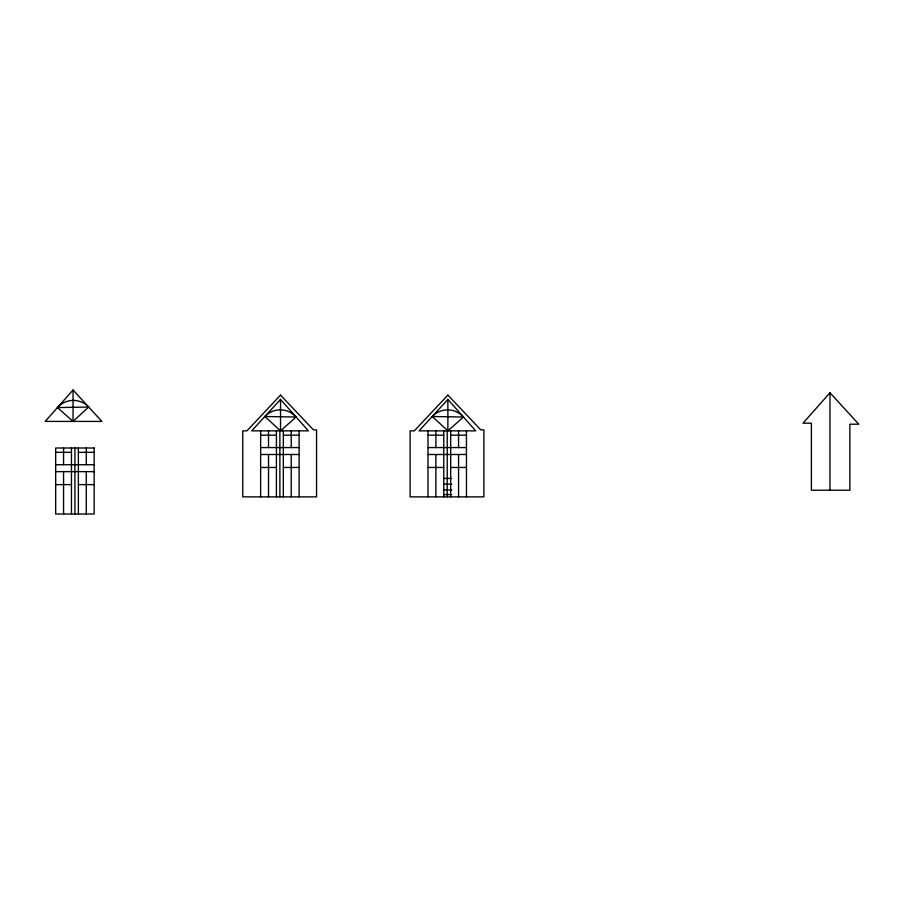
<?xml version="1.0" encoding="UTF-8"?>
<svg xmlns="http://www.w3.org/2000/svg" width="904" height="904" viewBox="0 0 904 904"><rect width="100%" height="100%" fill="white"/><g stroke="black" fill="none" stroke-linecap="round" stroke-linejoin="round"><path stroke-width="1.36" d="M73.043 389.986L45.2 421.411L101.87 421.411L73.043 389.986L73.043 421.411L57.449 407.58A21.108 21.108 0 0 1 72.953 400.393L75.879 400.551A21.108 21.108 0 0 1 88.705 407.049L73.043 421.411M829.974 392.777L803.023 423.185L811.385 423.185L811.385 490.217L849.862 490.217L849.862 424.202L858.8 424.202L829.974 392.777L829.974 490.217M280.522 399.432L251.696 430.858L308.377 430.858L280.522 399.432L280.522 430.858L296.116 417.026A21.108 21.108 0 0 0 280.613 409.851L277.686 409.998A21.108 21.108 0 0 0 264.872 416.495L280.522 430.858M447.875 399.432L419.049 430.858L475.719 430.858L447.875 399.432L447.875 430.858L463.469 417.026A21.108 21.108 0 0 0 447.966 409.851L445.039 409.998A21.108 21.108 0 0 0 432.225 416.495L447.875 430.858M57.449 407.58L88.705 407.049M260.635 435.174L276.421 435.174M283.336 435.174L299.122 435.174M427.987 435.174L443.762 435.174M450.678 435.174L466.464 435.174M260.635 447.57L299.122 447.57M427.987 447.57L466.464 447.57M55.675 452.328L71.461 452.328M78.377 452.328L94.163 452.328M260.635 454.497L299.122 454.497M427.987 454.497L466.464 454.497M55.675 464.724L94.163 464.724M260.635 467.47L276.421 467.47M283.336 467.47L299.122 467.47M427.987 467.47L443.762 467.47M450.678 467.47L466.464 467.47M55.675 471.639L94.163 471.639M443.615 478.419L451.751 478.419M443.615 484.182L451.751 484.182M55.675 484.612L71.461 484.612M78.377 484.612L94.163 484.612M443.615 489.945L451.751 489.945M443.615 494.567L451.751 494.567M432.225 416.495L463.469 417.026M264.872 416.495L296.116 417.026M466.464 430.858L466.464 496.872M458.577 430.858L458.577 447.57M458.577 454.497L458.577 496.872M450.678 430.858L450.678 496.872M447.22 430.858L447.22 496.872M443.762 430.858L443.762 496.872M435.875 430.858L435.875 447.57M435.875 454.497L435.875 496.872M427.987 430.858L427.987 496.872M299.122 430.858L299.122 496.872M291.224 430.858L291.224 447.57M291.224 454.497L291.224 496.872M283.336 430.858L283.336 496.872M279.878 430.858L279.878 496.872M276.421 430.858L276.421 496.872M268.522 430.858L268.522 447.57M268.522 454.497L268.522 496.872M260.635 430.858L260.635 496.872M86.275 448L86.275 464.724M86.275 471.639L86.275 514.014M78.377 448L78.377 514.014M74.919 448L74.919 514.014M71.461 448L71.461 514.014M63.574 448L63.574 464.724M63.574 471.639L63.574 514.014M280.522 395.104L246.95 430.858L242.758 430.858L242.758 496.872L316.558 496.872L316.558 429.841L313.428 429.841L280.522 395.104M447.875 395.104L414.303 430.858L410.111 430.858L410.111 496.872L483.911 496.872L483.911 429.841L480.781 429.841L447.875 395.104M94.163 448L55.675 448L55.675 514.014L94.163 514.014L94.163 448"/></g></svg>
